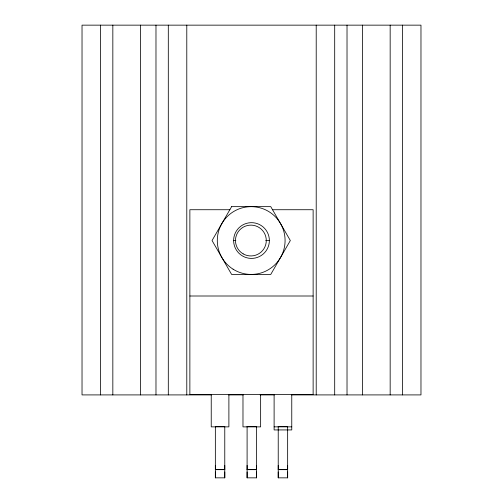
<?xml version="1.0" encoding="UTF-8"?>
<svg xmlns="http://www.w3.org/2000/svg" width="503" height="503" viewBox="0 0 503 503"><rect width="100%" height="100%" fill="white"/><g stroke="black" fill="none" stroke-linecap="round" stroke-linejoin="round"><path stroke-width="0.75" d="M224.772 465.363L224.772 477.85L215.353 477.844L215.353 471.959M224.772 477.85L224.772 471.959M256.517 465.363L256.517 477.85L247.099 477.844L247.099 471.959M256.517 477.85L256.517 471.959M287.647 465.363L287.647 477.85L278.228 477.844L278.228 471.959M287.647 477.844L287.647 471.959M229.909 209.726L189.87 209.726L189.87 394.604L313.13 394.604L313.13 209.726L272.305 209.726M233.631 240.541L235.832 240.541M265.703 240.541L269.369 240.541A17.869 17.869 0 0 1 242.565 256.014A17.869 17.869 0 0 1 242.565 225.061A17.869 17.869 0 0 1 269.369 240.541M189.87 296.003L313.13 296.003M211.486 394.912L82.027 394.912L82.027 25.15L420.973 25.15L420.973 394.912L291.514 394.912M228.582 394.912L243.414 394.912M260.133 394.912L274.418 394.912M274.11 426.852L291.765 426.852M215.353 469.525L224.772 469.525M247.099 469.525L256.517 469.525M278.228 469.525L287.647 469.525M402.488 25.15L402.488 394.912M390.165 25.15L390.165 394.912M362.424 25.15L362.43 394.912M347.02 25.15L347.02 394.912M334.696 25.15L334.696 394.912M316.211 25.15L316.211 394.912M291.765 394.622L291.765 429.933L274.11 429.933L274.11 394.622M278.228 465.363L278.228 477.85M260.636 394.704L260.636 426.877L242.98 426.877L242.98 394.704M247.099 465.363L247.099 477.85M228.89 394.692L228.89 426.865L211.235 426.865L211.235 394.692M215.353 465.363L215.353 477.85M186.789 25.15L186.789 394.912M168.304 25.15L168.304 394.912M155.98 25.15L155.98 394.912M140.576 25.15L140.57 394.912M112.835 25.15L112.835 394.912M100.512 25.15L100.512 394.912M215.353 426.525L215.353 469.664L224.772 469.664L224.772 426.525L215.353 426.525M247.099 426.525L247.099 469.664L256.517 469.664L256.517 426.525L247.099 426.525M278.228 426.525L278.228 469.664L287.647 469.664L287.647 426.525L278.228 426.525M231.625 206.645L212.052 240.541L231.625 274.431L270.759 274.431L290.332 240.541L270.759 206.645L231.625 206.645M243.182 253.883A15.404 15.404 0 0 0 266.288 240.541A15.404 15.404 0 0 0 243.182 227.193A15.404 15.404 0 0 0 243.182 253.883M233.078 269.187A33.896 33.896 0 0 0 285.056 241.905A33.896 33.896 0 0 0 235.442 210.524A33.896 33.896 0 0 0 233.078 269.187"/></g></svg>
